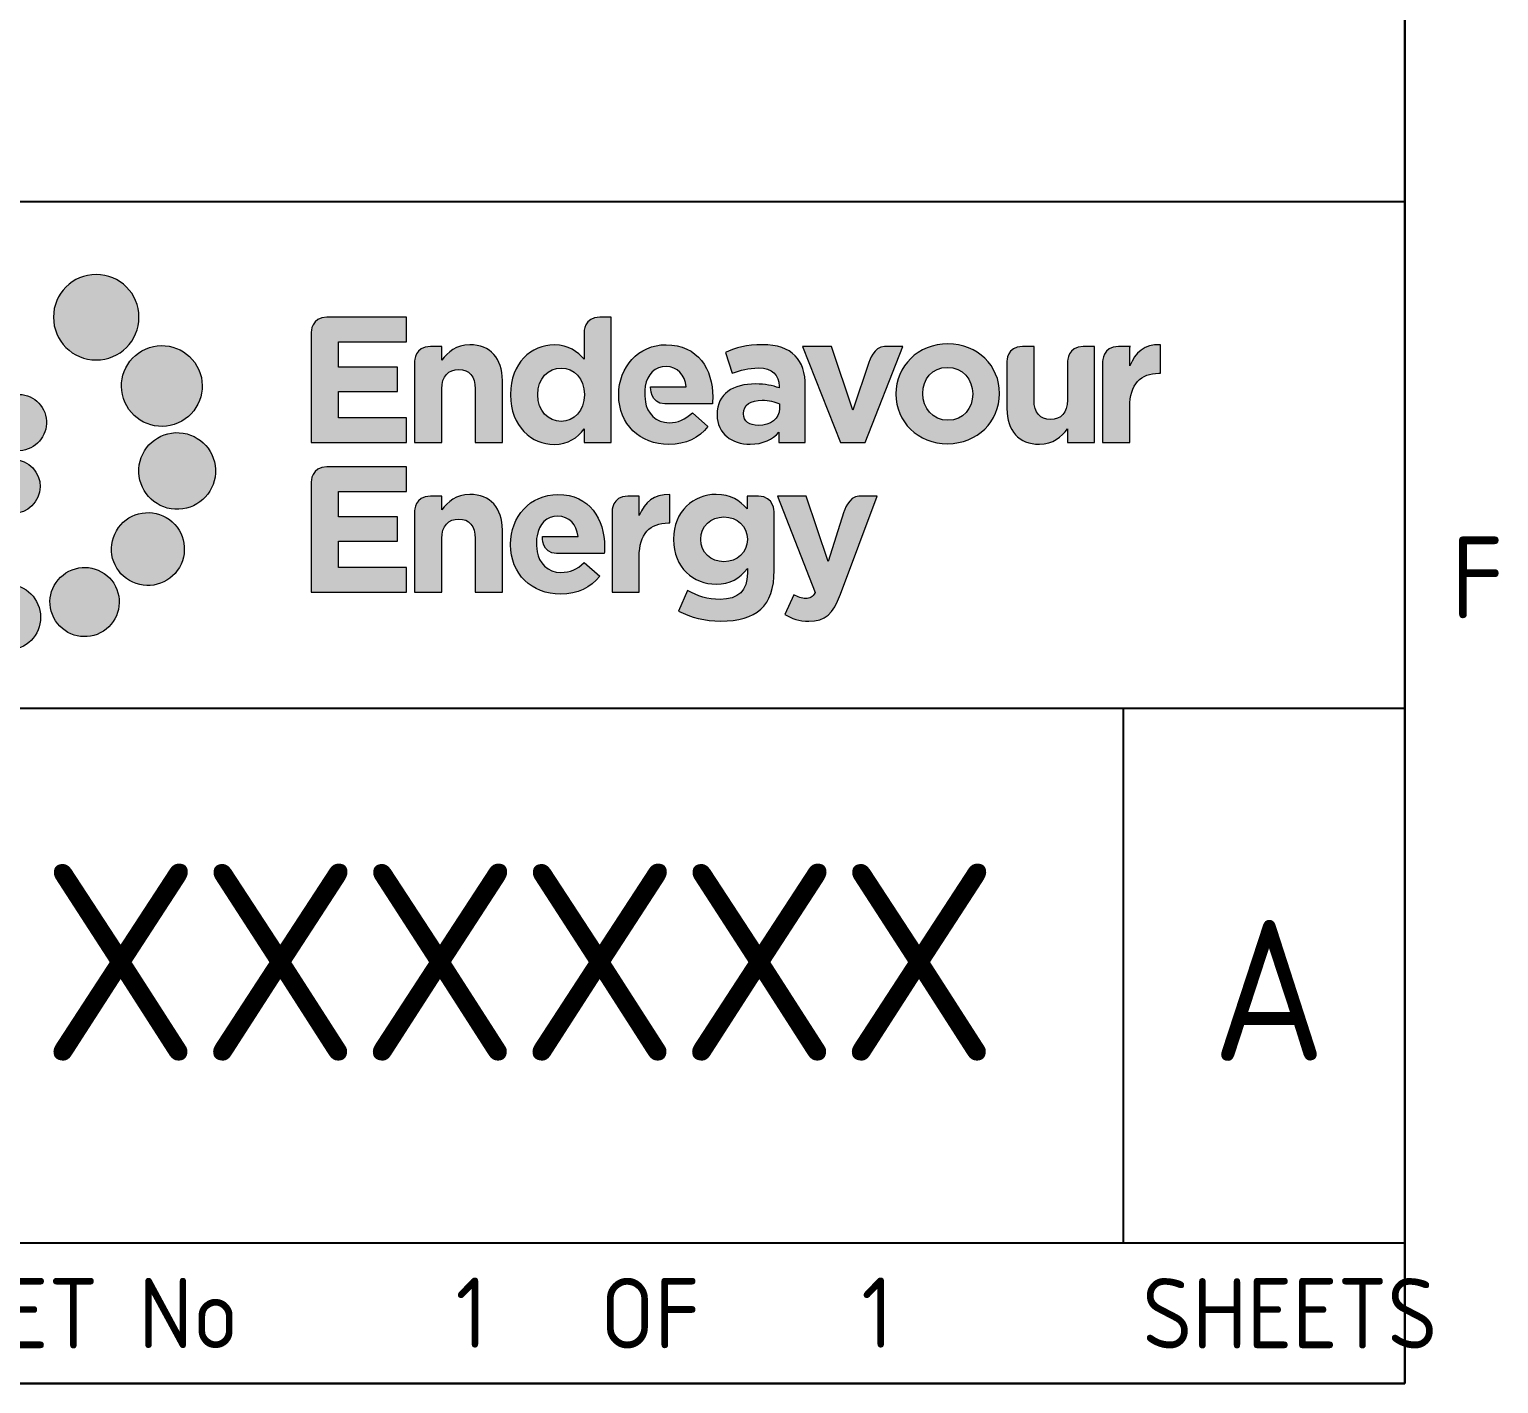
# Paper-space layout 'A4' of a CAD drawing. Header units: metres, sheet in millimetres. Extents: x 0 to 287, y 0 to 200.
# Drawn here: x 260.15 to 286.1, y 2.84 to 26.75 of the extents above; entities that cross this region are included whole.
import ezdxf
from ezdxf.enums import TextEntityAlignment as Align

# ---------------------------------------------------------------- set-up
doc = ezdxf.new("R2010")
doc.units = ezdxf.units.M
doc.layers.get('0').update_dxf_attribs({"color": 6})
doc.layers.add('Notes', color=7, linetype='Continuous')
doc.layers.add('SupportsUG_SP_EXT', color=7, linetype='Continuous')
doc.styles.add('iecISOCP', font='isocp.shx')
doc.styles.get("Standard").update_dxf_attribs({"font": 'arial.ttf'})

# ---------------------------------------------------------------- blocks, each defined once
blk = doc.blocks.new('EE_LOGO')
h = blk.add_hatch(color=7)
edge = h.paths.add_edge_path()
edge.add_spline(control_points=[(-9.932, 4.861), (-9.932, 4.027), (-10.608, 3.351), (-11.442, 3.351), (-12.276, 3.351), (-12.953, 4.027), (-12.953, 4.861), (-12.953, 5.695), (-12.276, 6.371), (-11.442, 6.371), (-10.608, 6.371), (-9.932, 5.695), (-9.932, 4.861)], knot_values=[0, 0, 0, 0, 1, 1, 1, 2, 2, 2, 3, 3, 3, 4, 4, 4, 4], degree=3, periodic=0)
h = blk.add_hatch(color=7)
edge = h.paths.add_edge_path()
edge.add_spline(control_points=[(-3.852, 0.44), (-3.852, 0.44), (-3.852, 4.253), (-3.852, 4.3), (-3.852, 4.346), (-3.85, 4.86), (-3.293, 4.86), (-2.736, 4.861), (-0.486, 4.86), (-0.486, 4.86), (-0.486, 4.86), (-0.486, 3.995), (-0.486, 3.995), (-0.486, 3.995), (-2.886, 3.995), (-2.886, 3.995), (-2.886, 3.995), (-2.886, 3.099), (-2.886, 3.099), (-2.886, 3.099), (-0.802, 3.099), (-0.802, 3.099), (-0.802, 3.099), (-0.802, 2.233), (-0.802, 2.233), (-0.802, 2.233), (-2.886, 2.233), (-2.886, 2.233), (-2.886, 2.233), (-2.886, 1.305), (-2.886, 1.305), (-2.886, 1.305), (-0.486, 1.305), (-0.486, 1.305), (-0.486, 1.305), (-0.486, 0.44), (-0.486, 0.44), (-0.486, 0.44), (-3.852, 0.44), (-3.852, 0.44)], knot_values=[0, 0, 0, 0, 1, 1, 1, 2, 2, 2, 3, 3, 3, 4, 4, 4, 5, 5, 5, 6, 6, 6, 7, 7, 7, 8, 8, 8, 9, 9, 9, 10, 10, 10, 11, 11, 11, 12, 12, 12, 13, 13, 13, 13], degree=3, periodic=0)
h = blk.add_hatch(color=7)
edge = h.paths.add_edge_path(flags=16)
edge.add_spline(control_points=[(5.8, 2.133), (5.8, 2.695), (5.427, 3.067), (4.979, 3.067), (4.531, 3.067), (4.151, 2.701), (4.151, 2.133), (4.151, 2.133), (4.151, 2.12), (4.151, 2.12), (4.151, 1.558), (4.531, 1.185), (4.979, 1.185), (5.427, 1.185), (5.8, 1.558), (5.8, 2.12), (5.8, 2.12), (5.8, 2.133), (5.8, 2.133)], knot_values=[0, 0, 0, 0, 1, 1, 1, 2, 2, 2, 3, 3, 3, 4, 4, 4, 5, 5, 5, 6, 6, 6, 6], degree=3, periodic=0)
edge = h.paths.add_edge_path()
edge.add_spline(control_points=[(5.787, 0.44), (5.787, 0.44), (5.787, 0.92), (5.787, 0.92), (5.554, 0.604), (5.231, 0.371), (4.733, 0.371), (3.943, 0.371), (3.192, 0.99), (3.192, 2.12), (3.192, 2.12), (3.192, 2.133), (3.192, 2.133), (3.192, 3.263), (3.931, 3.882), (4.733, 3.882), (5.244, 3.882), (5.56, 3.648), (5.787, 3.377), (5.787, 3.377), (5.787, 4.266), (5.787, 4.304), (5.787, 4.343), (5.789, 4.861), (6.343, 4.861), (6.731, 4.861), (6.747, 4.861), (6.747, 4.861), (6.747, 4.861), (6.747, 0.44), (6.747, 0.44), (6.747, 0.44), (5.787, 0.44), (5.787, 0.44)], knot_values=[0, 0, 0, 0, 1, 1, 1, 2, 2, 2, 3, 3, 3, 4, 4, 4, 5, 5, 5, 6, 6, 6, 7, 7, 7, 8, 8, 8, 9, 9, 9, 10, 10, 10, 11, 11, 11, 11], degree=3, periodic=0)
h = blk.add_hatch(color=7)
edge = h.paths.add_edge_path()
edge.add_spline(control_points=[(-8.551, 1.129), (-7.829, 1.446), (-7.501, 2.288), (-7.819, 3.008), (-8.136, 3.727), (-8.978, 4.056), (-9.698, 3.738), (-10.419, 3.421), (-10.746, 2.579), (-10.431, 1.859), (-10.113, 1.137), (-9.272, 0.81), (-8.551, 1.129)], knot_values=[0, 0, 0, 0, 1, 1, 1, 2, 2, 2, 3, 3, 3, 4, 4, 4, 4], degree=3, periodic=0)
h = blk.add_hatch(color=7)
edge = h.paths.add_edge_path()
edge.add_spline(control_points=[(1.944, 0.44), (1.944, 0.44), (1.944, 2.328), (1.944, 2.328), (1.944, 2.783), (1.729, 3.017), (1.363, 3.017), (0.996, 3.017), (0.763, 2.783), (0.763, 2.328), (0.763, 2.328), (0.763, 0.44), (0.763, 0.44), (0.763, 0.44), (-0.197, 0.44), (-0.197, 0.44), (-0.197, 0.44), (-0.195, 3.212), (-0.197, 3.27), (-0.198, 3.328), (-0.198, 3.825), (0.36, 3.825), (0.763, 3.825), (0.763, 3.825), (0.763, 3.825), (0.763, 3.825), (0.763, 3.345), (0.763, 3.345), (0.984, 3.629), (1.268, 3.888), (1.754, 3.888), (2.481, 3.888), (2.904, 3.408), (2.904, 2.632), (2.904, 2.632), (2.904, 0.44), (2.904, 0.44), (2.904, 0.44), (1.944, 0.44), (1.944, 0.44)], knot_values=[0, 0, 0, 0, 1, 1, 1, 2, 2, 2, 3, 3, 3, 4, 4, 4, 5, 5, 5, 6, 6, 6, 7, 7, 7, 8, 8, 8, 9, 9, 9, 10, 10, 10, 11, 11, 11, 12, 12, 12, 13, 13, 13, 13], degree=3, periodic=0)
h = blk.add_hatch(color=7)
edge = h.paths.add_edge_path()
edge.add_spline(control_points=[(8.687, 3.89), (7.702, 3.89), (7.014, 3.094), (7.014, 2.128), (7.014, 2.128), (7.014, 2.116), (7.014, 2.116), (7.014, 1.08), (7.765, 0.367), (8.782, 0.367), (9.394, 0.367), (9.849, 0.606), (10.164, 0.998), (10.164, 0.998), (9.615, 1.484), (9.615, 1.484), (9.35, 1.238), (9.116, 1.144), (8.794, 1.137), (8.33, 1.127), (8.001, 1.494), (7.955, 1.865), (7.915, 2.185), (7.929, 2.29), (7.951, 2.43), (8.017, 2.847), (8.289, 3.12), (8.687, 3.12), (9.091, 3.12), (9.344, 2.829), (9.401, 2.4), (9.401, 2.4), (8.14, 2.4), (8.14, 2.4), (8.14, 2.4), (8.117, 1.8), (8.643, 1.8), (9.169, 1.8), (10.323, 1.8), (10.323, 1.8), (10.329, 1.888), (10.335, 1.945), (10.335, 2.04), (10.335, 2.04), (10.335, 2.052), (10.335, 2.052), (10.335, 3.012), (9.817, 3.89), (8.687, 3.89)], knot_values=[0, 0, 0, 0, 1, 1, 1, 2, 2, 2, 3, 3, 3, 4, 4, 4, 5, 5, 5, 6, 6, 6, 7, 7, 7, 8, 8, 8, 9, 9, 9, 10, 10, 10, 11, 11, 11, 12, 12, 12, 13, 13, 13, 14, 14, 14, 15, 15, 15, 16, 16, 16, 16], degree=3, periodic=0)
h = blk.add_hatch(color=7)
edge = h.paths.add_edge_path(flags=16)
edge.add_spline(control_points=[(12.693, 1.804), (12.529, 1.88), (12.315, 1.93), (12.081, 1.93), (11.67, 1.93), (11.418, 1.766), (11.418, 1.463), (11.418, 1.463), (11.418, 1.45), (11.418, 1.45), (11.418, 1.191), (11.632, 1.04), (11.942, 1.04), (12.39, 1.04), (12.693, 1.286), (12.693, 1.633), (12.693, 1.633), (12.693, 1.804), (12.693, 1.804)], knot_values=[0, 0, 0, 0, 1, 1, 1, 2, 2, 2, 3, 3, 3, 4, 4, 4, 5, 5, 5, 6, 6, 6, 6], degree=3, periodic=0)
edge = h.paths.add_edge_path()
edge.add_spline(control_points=[(12.674, 0.44), (12.674, 0.44), (12.674, 0.806), (12.674, 0.806), (12.441, 0.547), (12.119, 0.377), (11.651, 0.377), (11.014, 0.377), (10.489, 0.743), (10.489, 1.412), (10.489, 1.412), (10.489, 1.425), (10.489, 1.425), (10.489, 2.164), (11.051, 2.505), (11.853, 2.505), (12.194, 2.505), (12.441, 2.448), (12.68, 2.366), (12.68, 2.366), (12.68, 2.423), (12.68, 2.423), (12.68, 2.82), (12.434, 3.069), (11.954, 3.069), (11.588, 3.069), (11.329, 2.999), (11.02, 2.886), (11.02, 2.886), (10.78, 3.618), (10.78, 3.618), (11.152, 3.782), (11.519, 3.89), (12.093, 3.89), (13.142, 3.89), (13.603, 3.347), (13.603, 2.431), (13.603, 2.431), (13.603, 0.44), (13.603, 0.44), (13.603, 0.44), (12.674, 0.44), (12.674, 0.44)], knot_values=[0, 0, 0, 0, 1, 1, 1, 2, 2, 2, 3, 3, 3, 4, 4, 4, 5, 5, 5, 6, 6, 6, 7, 7, 7, 8, 8, 8, 9, 9, 9, 10, 10, 10, 11, 11, 11, 12, 12, 12, 13, 13, 13, 14, 14, 14, 14], degree=3, periodic=0)
h = blk.add_hatch(color=7)
edge = h.paths.add_edge_path()
edge.add_spline(control_points=[(15.712, 0.441), (15.712, 0.441), (14.841, 0.441), (14.841, 0.441), (14.841, 0.441), (13.508, 3.828), (13.508, 3.828), (13.508, 3.828), (14.525, 3.828), (14.525, 3.828), (14.525, 3.828), (15.283, 1.584), (15.283, 1.584), (15.283, 1.584), (15.86, 3.296), (15.86, 3.296), (15.86, 3.296), (16.025, 3.828), (16.404, 3.828), (16.783, 3.828), (17.044, 3.828), (17.044, 3.828), (17.044, 3.828), (15.712, 0.441), (15.712, 0.441)], knot_values=[0, 0, 0, 0, 1, 1, 1, 2, 2, 2, 3, 3, 3, 4, 4, 4, 5, 5, 5, 6, 6, 6, 7, 7, 7, 8, 8, 8, 8], degree=3, periodic=0)
h = blk.add_hatch(color=7)
edge = h.paths.add_edge_path(flags=16)
edge.add_spline(control_points=[(19.518, 2.158), (19.518, 2.657), (19.157, 3.092), (18.627, 3.092), (18.078, 3.092), (17.749, 2.669), (17.749, 2.171), (17.749, 2.171), (17.749, 2.158), (17.749, 2.158), (17.749, 1.659), (18.109, 1.223), (18.64, 1.223), (19.189, 1.223), (19.518, 1.646), (19.518, 2.145), (19.518, 2.145), (19.518, 2.158), (19.518, 2.158)], knot_values=[0, 0, 0, 0, 1, 1, 1, 2, 2, 2, 3, 3, 3, 4, 4, 4, 5, 5, 5, 6, 6, 6, 6], degree=3, periodic=0)
edge = h.paths.add_edge_path()
edge.add_spline(control_points=[(18.627, 0.396), (17.579, 0.396), (16.802, 1.173), (16.802, 2.145), (16.802, 2.145), (16.802, 2.158), (16.802, 2.158), (16.802, 3.13), (17.585, 3.92), (18.64, 3.92), (19.688, 3.92), (20.465, 3.143), (20.465, 2.171), (20.465, 2.171), (20.465, 2.158), (20.465, 2.158), (20.465, 1.185), (19.682, 0.396), (18.627, 0.396)], knot_values=[0, 0, 0, 0, 1, 1, 1, 2, 2, 2, 3, 3, 3, 4, 4, 4, 5, 5, 5, 6, 6, 6, 6], degree=3, periodic=0)
h = blk.add_hatch(color=7)
edge = h.paths.add_edge_path()
edge.add_spline(control_points=[(22.864, 0.44), (22.864, 0.44), (22.864, 0.92), (22.864, 0.92), (22.643, 0.636), (22.359, 0.377), (21.872, 0.377), (21.146, 0.377), (20.723, 0.857), (20.723, 1.633), (20.723, 1.633), (20.723, 3.221), (20.723, 3.269), (20.723, 3.317), (20.719, 3.825), (21.276, 3.825), (21.683, 3.825), (21.683, 3.825), (21.683, 3.825), (21.683, 3.825), (21.683, 1.937), (21.683, 1.937), (21.683, 1.482), (21.898, 1.248), (22.264, 1.248), (22.63, 1.248), (22.864, 1.482), (22.864, 1.937), (22.864, 1.937), (22.864, 3.204), (22.864, 3.27), (22.864, 3.338), (22.87, 3.825), (23.421, 3.825), (23.824, 3.825), (23.824, 3.825), (23.824, 3.825), (23.824, 3.825), (23.824, 0.44), (23.824, 0.44), (23.824, 0.44), (22.864, 0.44), (22.864, 0.44)], knot_values=[0, 0, 0, 0, 1, 1, 1, 2, 2, 2, 3, 3, 3, 4, 4, 4, 5, 5, 5, 6, 6, 6, 7, 7, 7, 8, 8, 8, 9, 9, 9, 10, 10, 10, 11, 11, 11, 12, 12, 12, 13, 13, 13, 14, 14, 14, 14], degree=3, periodic=0)
h = blk.add_hatch(color=7)
edge = h.paths.add_edge_path()
edge.add_spline(control_points=[(26.094, 2.884), (25.456, 2.884), (25.065, 2.499), (25.065, 1.691), (25.065, 1.691), (25.065, 0.441), (25.065, 0.441), (25.065, 0.441), (24.105, 0.441), (24.105, 0.441), (24.105, 0.441), (24.105, 3.238), (24.105, 3.269), (24.105, 3.3), (24.103, 3.825), (24.662, 3.825), (25.221, 3.825), (25.065, 3.825), (25.065, 3.825), (25.065, 3.825), (25.065, 3.143), (25.065, 3.143), (25.261, 3.611), (25.576, 3.914), (26.144, 3.889), (26.144, 3.889), (26.144, 2.884), (26.144, 2.884), (26.144, 2.884), (26.094, 2.884), (26.094, 2.884)], knot_values=[0, 0, 0, 0, 1, 1, 1, 2, 2, 2, 3, 3, 3, 4, 4, 4, 5, 5, 5, 6, 6, 6, 7, 7, 7, 8, 8, 8, 9, 9, 9, 10, 10, 10, 10], degree=3, periodic=0)
h = blk.add_hatch(color=7)
edge = h.paths.add_edge_path()
edge.add_spline(control_points=[(-13.94, 0.18), (-13.409, 0.32), (-13.092, 0.865), (-13.232, 1.397), (-13.372, 1.93), (-13.919, 2.246), (-14.449, 2.106), (-14.977, 1.966), (-15.296, 1.421), (-15.158, 0.89), (-15.017, 0.358), (-14.472, 0.04), (-13.94, 0.18)], knot_values=[0, 0, 0, 0, 1, 1, 1, 2, 2, 2, 3, 3, 3, 4, 4, 4, 4], degree=3, periodic=0)
h = blk.add_hatch(color=7)
edge = h.paths.add_edge_path()
edge.add_spline(control_points=[(-8.66, -1.921), (-7.912, -1.963), (-7.274, -1.392), (-7.231, -0.645), (-7.186, 0.102), (-7.76, 0.74), (-8.507, 0.784), (-9.254, 0.827), (-9.893, 0.256), (-9.936, -0.492), (-9.977, -1.238), (-9.407, -1.878), (-8.66, -1.921)], knot_values=[0, 0, 0, 0, 1, 1, 1, 2, 2, 2, 3, 3, 3, 4, 4, 4, 4], degree=3, periodic=0)
h = blk.add_hatch(color=7)
edge = h.paths.add_edge_path()
edge.add_spline(control_points=[(-14.569, -2.041), (-14.056, -2.151), (-13.554, -1.827), (-13.444, -1.316), (-13.334, -0.807), (-13.658, -0.302), (-14.167, -0.191), (-14.678, -0.079), (-15.183, -0.404), (-15.292, -0.916), (-15.402, -1.425), (-15.078, -1.93), (-14.569, -2.041)], knot_values=[0, 0, 0, 0, 1, 1, 1, 2, 2, 2, 3, 3, 3, 4, 4, 4, 4], degree=3, periodic=0)
h = blk.add_hatch(color=7)
edge = h.paths.add_edge_path()
edge.add_spline(control_points=[(-3.852, -4.844), (-3.852, -4.844), (-3.852, -1.031), (-3.852, -0.984), (-3.852, -0.938), (-3.85, -0.425), (-3.293, -0.424), (-2.736, -0.424), (-0.486, -0.424), (-0.486, -0.424), (-0.486, -0.424), (-0.486, -1.289), (-0.486, -1.289), (-0.486, -1.289), (-2.886, -1.289), (-2.886, -1.289), (-2.886, -1.289), (-2.886, -2.186), (-2.886, -2.186), (-2.886, -2.186), (-0.802, -2.186), (-0.802, -2.186), (-0.802, -2.186), (-0.802, -3.051), (-0.802, -3.051), (-0.802, -3.051), (-2.886, -3.051), (-2.886, -3.051), (-2.886, -3.051), (-2.886, -3.98), (-2.886, -3.98), (-2.886, -3.98), (-0.486, -3.98), (-0.486, -3.98), (-0.486, -3.98), (-0.486, -4.844), (-0.486, -4.844), (-0.486, -4.844), (-3.852, -4.844), (-3.852, -4.844)], knot_values=[0, 0, 0, 0, 1, 1, 1, 2, 2, 2, 3, 3, 3, 4, 4, 4, 5, 5, 5, 6, 6, 6, 7, 7, 7, 8, 8, 8, 9, 9, 9, 10, 10, 10, 11, 11, 11, 12, 12, 12, 13, 13, 13, 13], degree=3, periodic=0)
h = blk.add_hatch(color=7)
edge = h.paths.add_edge_path()
edge.add_spline(control_points=[(1.944, -4.844), (1.944, -4.844), (1.944, -2.956), (1.944, -2.956), (1.944, -2.502), (1.729, -2.267), (1.363, -2.267), (0.996, -2.267), (0.763, -2.502), (0.763, -2.956), (0.763, -2.956), (0.763, -4.844), (0.763, -4.844), (0.763, -4.844), (-0.197, -4.844), (-0.197, -4.844), (-0.197, -4.844), (-0.195, -2.072), (-0.197, -2.014), (-0.198, -1.956), (-0.198, -1.459), (0.36, -1.459), (0.763, -1.459), (0.763, -1.459), (0.763, -1.459), (0.763, -1.459), (0.763, -1.939), (0.763, -1.939), (0.984, -1.655), (1.268, -1.396), (1.754, -1.396), (2.481, -1.396), (2.904, -1.876), (2.904, -2.653), (2.904, -2.653), (2.904, -4.844), (2.904, -4.844), (2.904, -4.844), (1.944, -4.844), (1.944, -4.844)], knot_values=[0, 0, 0, 0, 1, 1, 1, 2, 2, 2, 3, 3, 3, 4, 4, 4, 5, 5, 5, 6, 6, 6, 7, 7, 7, 8, 8, 8, 9, 9, 9, 10, 10, 10, 11, 11, 11, 12, 12, 12, 13, 13, 13, 13], degree=3, periodic=0)
h = blk.add_hatch(color=7)
edge = h.paths.add_edge_path()
edge.add_spline(control_points=[(4.865, -1.396), (3.88, -1.396), (3.192, -2.192), (3.192, -3.158), (3.192, -3.158), (3.192, -3.171), (3.192, -3.171), (3.192, -4.206), (3.943, -4.92), (4.96, -4.92), (5.572, -4.92), (6.027, -4.68), (6.343, -4.288), (6.343, -4.288), (5.794, -3.802), (5.794, -3.802), (5.528, -4.048), (5.295, -4.143), (4.973, -4.149), (4.508, -4.159), (4.18, -3.793), (4.133, -3.421), (4.093, -3.101), (4.107, -2.996), (4.129, -2.856), (4.195, -2.439), (4.467, -2.167), (4.865, -2.167), (5.269, -2.167), (5.522, -2.457), (5.579, -2.886), (5.579, -2.886), (4.318, -2.886), (4.318, -2.886), (4.318, -2.886), (4.295, -3.486), (4.821, -3.486), (5.347, -3.486), (6.501, -3.486), (6.501, -3.486), (6.507, -3.398), (6.513, -3.341), (6.513, -3.246), (6.513, -3.246), (6.513, -3.234), (6.513, -3.234), (6.513, -2.274), (5.995, -1.396), (4.865, -1.396)], knot_values=[0, 0, 0, 0, 1, 1, 1, 2, 2, 2, 3, 3, 3, 4, 4, 4, 5, 5, 5, 6, 6, 6, 7, 7, 7, 8, 8, 8, 9, 9, 9, 10, 10, 10, 11, 11, 11, 12, 12, 12, 13, 13, 13, 14, 14, 14, 15, 15, 15, 16, 16, 16, 16], degree=3, periodic=0)
h = blk.add_hatch(color=7)
edge = h.paths.add_edge_path()
edge.add_spline(control_points=[(8.766, -2.404), (8.128, -2.404), (7.736, -2.789), (7.736, -3.598), (7.736, -3.598), (7.736, -4.848), (7.736, -4.848), (7.736, -4.848), (6.776, -4.848), (6.776, -4.848), (6.776, -4.848), (6.776, -2.05), (6.776, -2.019), (6.776, -1.989), (6.774, -1.463), (7.333, -1.463), (7.736, -1.463), (7.736, -1.463), (7.736, -1.463), (7.736, -1.463), (7.736, -2.145), (7.736, -2.145), (7.932, -1.678), (8.247, -1.375), (8.816, -1.4), (8.816, -1.4), (8.816, -2.404), (8.816, -2.404), (8.816, -2.404), (8.766, -2.404), (8.766, -2.404)], knot_values=[0, 0, 0, 0, 1, 1, 1, 2, 2, 2, 3, 3, 3, 4, 4, 4, 5, 5, 5, 6, 6, 6, 7, 7, 7, 8, 8, 8, 9, 9, 9, 10, 10, 10, 10], degree=3, periodic=0)
h = blk.add_hatch(color=7)
edge = h.paths.add_edge_path(flags=16)
edge.add_spline(control_points=[(11.557, -2.975), (11.557, -2.514), (11.198, -2.192), (10.73, -2.192), (10.263, -2.192), (9.909, -2.514), (9.909, -2.975), (9.909, -2.975), (9.909, -2.988), (9.909, -2.988), (9.909, -3.455), (10.263, -3.771), (10.73, -3.771), (11.198, -3.771), (11.557, -3.448), (11.557, -2.988), (11.557, -2.988), (11.557, -2.975), (11.557, -2.975)], knot_values=[0, 0, 0, 0, 1, 1, 1, 2, 2, 2, 3, 3, 3, 4, 4, 4, 5, 5, 5, 6, 6, 6, 6], degree=3, periodic=0)
edge = h.paths.add_edge_path()
edge.add_spline(control_points=[(10.617, -5.867), (10.067, -5.867), (9.549, -5.741), (9.12, -5.513), (9.12, -5.513), (9.448, -4.793), (9.448, -4.793), (9.796, -4.989), (10.143, -5.103), (10.592, -5.103), (11.248, -5.103), (11.557, -4.787), (11.557, -4.181), (11.557, -4.181), (11.557, -4.017), (11.557, -4.017), (11.273, -4.358), (10.964, -4.566), (10.452, -4.566), (9.663, -4.566), (8.949, -3.991), (8.949, -2.988), (8.949, -2.988), (8.949, -2.975), (8.949, -2.975), (8.949, -1.965), (9.676, -1.396), (10.452, -1.396), (10.976, -1.396), (11.286, -1.617), (11.545, -1.901), (11.545, -1.901), (11.545, -1.459), (11.545, -1.459), (11.545, -1.459), (11.545, -1.459), (11.952, -1.459), (12.509, -1.459), (12.505, -2.018), (12.505, -2.018), (12.505, -2.018), (12.505, -4.08), (12.505, -4.08), (12.505, -5.355), (11.873, -5.867), (10.617, -5.867)], knot_values=[0, 0, 0, 0, 1, 1, 1, 2, 2, 2, 3, 3, 3, 4, 4, 4, 5, 5, 5, 6, 6, 6, 7, 7, 7, 8, 8, 8, 9, 9, 9, 10, 10, 10, 11, 11, 11, 12, 12, 12, 13, 13, 13, 14, 14, 14, 15, 15, 15, 15], degree=3, periodic=0)
h = blk.add_hatch(color=7)
edge = h.paths.add_edge_path()
edge.add_spline(control_points=[(14.843, -4.923), (14.584, -5.612), (14.306, -5.871), (13.732, -5.871), (13.384, -5.871), (13.125, -5.782), (12.879, -5.637), (12.879, -5.637), (13.201, -4.942), (13.201, -4.942), (13.328, -5.018), (13.486, -5.075), (13.612, -5.075), (13.776, -5.075), (13.864, -5.025), (13.947, -4.854), (13.947, -4.854), (12.62, -1.457), (12.62, -1.457), (12.62, -1.457), (13.637, -1.457), (13.637, -1.457), (13.637, -1.457), (14.407, -3.762), (14.407, -3.762), (14.407, -3.762), (14.967, -2.015), (14.967, -2.015), (14.967, -2.015), (15.138, -1.457), (15.498, -1.457), (15.858, -1.457), (16.144, -1.457), (16.144, -1.457), (16.144, -1.457), (14.843, -4.923), (14.843, -4.923)], knot_values=[0, 0, 0, 0, 1, 1, 1, 2, 2, 2, 3, 3, 3, 4, 4, 4, 5, 5, 5, 6, 6, 6, 7, 7, 7, 8, 8, 8, 9, 9, 9, 10, 10, 10, 11, 11, 11, 12, 12, 12, 12], degree=3, periodic=0)
h = blk.add_hatch(color=7)
edge = h.paths.add_edge_path()
edge.add_spline(control_points=[(-10.266, -4.439), (-9.654, -4.794), (-8.863, -4.589), (-8.506, -3.974), (-8.149, -3.359), (-8.356, -2.573), (-8.968, -2.215), (-9.583, -1.856), (-10.371, -2.064), (-10.729, -2.678), (-11.089, -3.292), (-10.881, -4.08), (-10.266, -4.439)], knot_values=[0, 0, 0, 0, 1, 1, 1, 2, 2, 2, 3, 3, 3, 4, 4, 4, 4], degree=3, periodic=0)
h = blk.add_hatch(color=7)
edge = h.paths.add_edge_path()
edge.add_spline(control_points=[(-12.879, -5.857), (-12.516, -6.425), (-11.757, -6.59), (-11.19, -6.225), (-10.623, -5.859), (-10.461, -5.104), (-10.823, -4.534), (-11.191, -3.967), (-11.947, -3.803), (-12.514, -4.169), (-13.081, -4.533), (-13.248, -5.291), (-12.879, -5.857)], knot_values=[0, 0, 0, 0, 1, 1, 1, 2, 2, 2, 3, 3, 3, 4, 4, 4, 4], degree=3, periodic=0)
h = blk.add_hatch(color=7)
edge = h.paths.add_edge_path()
edge.add_spline(control_points=[(-15.724, -5.849), (-15.658, -6.488), (-15.089, -6.953), (-14.452, -6.888), (-13.812, -6.823), (-13.347, -6.254), (-13.413, -5.617), (-13.476, -4.978), (-14.045, -4.512), (-14.684, -4.576), (-15.326, -4.641), (-15.79, -5.21), (-15.724, -5.849)], knot_values=[0, 0, 0, 0, 1, 1, 1, 2, 2, 2, 3, 3, 3, 4, 4, 4, 4], degree=3, periodic=0)
at = {"color": 7, "lineweight": 0}
for points, knots in [([(-9.932, 4.861), (-9.932, 4.027), (-10.608, 3.351), (-11.442, 3.351), (-12.276, 3.351), (-12.953, 4.027), (-12.953, 4.861), (-12.953, 5.695), (-12.276, 6.371), (-11.442, 6.371), (-10.608, 6.371), (-9.932, 5.695), (-9.932, 4.861)], [0, 0, 0, 0, 1, 1, 1, 2, 2, 2, 3, 3, 3, 4, 4, 4, 4]), ([(-3.852, 0.44), (-3.852, 0.44), (-3.852, 4.253), (-3.852, 4.3), (-3.852, 4.346), (-3.85, 4.86), (-3.293, 4.86), (-2.736, 4.861), (-0.486, 4.86), (-0.486, 4.86), (-0.486, 4.86), (-0.486, 3.995), (-0.486, 3.995), (-0.486, 3.995), (-2.886, 3.995), (-2.886, 3.995), (-2.886, 3.995), (-2.886, 3.099), (-2.886, 3.099), (-2.886, 3.099), (-0.802, 3.099), (-0.802, 3.099), (-0.802, 3.099), (-0.802, 2.233), (-0.802, 2.233), (-0.802, 2.233), (-2.886, 2.233), (-2.886, 2.233), (-2.886, 2.233), (-2.886, 1.305), (-2.886, 1.305), (-2.886, 1.305), (-0.486, 1.305), (-0.486, 1.305), (-0.486, 1.305), (-0.486, 0.44), (-0.486, 0.44), (-0.486, 0.44), (-3.852, 0.44), (-3.852, 0.44)], [0, 0, 0, 0, 1, 1, 1, 2, 2, 2, 3, 3, 3, 4, 4, 4, 5, 5, 5, 6, 6, 6, 7, 7, 7, 8, 8, 8, 9, 9, 9, 10, 10, 10, 11, 11, 11, 12, 12, 12, 13, 13, 13, 13]), ([(5.787, 0.44), (5.787, 0.44), (5.787, 0.92), (5.787, 0.92), (5.554, 0.604), (5.231, 0.371), (4.733, 0.371), (3.943, 0.371), (3.192, 0.99), (3.192, 2.12), (3.192, 2.12), (3.192, 2.133), (3.192, 2.133), (3.192, 3.263), (3.931, 3.882), (4.733, 3.882), (5.244, 3.882), (5.56, 3.648), (5.787, 3.377), (5.787, 3.377), (5.787, 4.266), (5.787, 4.304), (5.787, 4.343), (5.789, 4.861), (6.343, 4.861), (6.731, 4.861), (6.747, 4.861), (6.747, 4.861), (6.747, 4.861), (6.747, 0.44), (6.747, 0.44), (6.747, 0.44), (5.787, 0.44), (5.787, 0.44)], [0, 0, 0, 0, 1, 1, 1, 2, 2, 2, 3, 3, 3, 4, 4, 4, 5, 5, 5, 6, 6, 6, 7, 7, 7, 8, 8, 8, 9, 9, 9, 10, 10, 10, 11, 11, 11, 11]), ([(-8.551, 1.129), (-7.829, 1.446), (-7.501, 2.288), (-7.819, 3.008), (-8.136, 3.727), (-8.978, 4.056), (-9.698, 3.738), (-10.419, 3.421), (-10.746, 2.579), (-10.431, 1.859), (-10.113, 1.137), (-9.272, 0.81), (-8.551, 1.129)], [0, 0, 0, 0, 1, 1, 1, 2, 2, 2, 3, 3, 3, 4, 4, 4, 4]), ([(1.944, 0.44), (1.944, 0.44), (1.944, 2.328), (1.944, 2.328), (1.944, 2.783), (1.729, 3.017), (1.363, 3.017), (0.996, 3.017), (0.763, 2.783), (0.763, 2.328), (0.763, 2.328), (0.763, 0.44), (0.763, 0.44), (0.763, 0.44), (-0.197, 0.44), (-0.197, 0.44), (-0.197, 0.44), (-0.195, 3.212), (-0.197, 3.27), (-0.198, 3.328), (-0.198, 3.825), (0.36, 3.825), (0.763, 3.825), (0.763, 3.825), (0.763, 3.825), (0.763, 3.825), (0.763, 3.345), (0.763, 3.345), (0.984, 3.629), (1.268, 3.888), (1.754, 3.888), (2.481, 3.888), (2.904, 3.408), (2.904, 2.632), (2.904, 2.632), (2.904, 0.44), (2.904, 0.44), (2.904, 0.44), (1.944, 0.44), (1.944, 0.44)], [0, 0, 0, 0, 1, 1, 1, 2, 2, 2, 3, 3, 3, 4, 4, 4, 5, 5, 5, 6, 6, 6, 7, 7, 7, 8, 8, 8, 9, 9, 9, 10, 10, 10, 11, 11, 11, 12, 12, 12, 13, 13, 13, 13]), ([(8.687, 3.89), (7.702, 3.89), (7.014, 3.094), (7.014, 2.128), (7.014, 2.128), (7.014, 2.116), (7.014, 2.116), (7.014, 1.08), (7.765, 0.367), (8.782, 0.367), (9.394, 0.367), (9.849, 0.606), (10.164, 0.998), (10.164, 0.998), (9.615, 1.484), (9.615, 1.484), (9.35, 1.238), (9.116, 1.144), (8.794, 1.137), (8.33, 1.127), (8.001, 1.494), (7.955, 1.865), (7.915, 2.185), (7.929, 2.29), (7.951, 2.43), (8.017, 2.847), (8.289, 3.12), (8.687, 3.12), (9.091, 3.12), (9.344, 2.829), (9.401, 2.4), (9.401, 2.4), (8.14, 2.4), (8.14, 2.4), (8.14, 2.4), (8.117, 1.8), (8.643, 1.8), (9.169, 1.8), (10.323, 1.8), (10.323, 1.8), (10.329, 1.888), (10.335, 1.945), (10.335, 2.04), (10.335, 2.04), (10.335, 2.052), (10.335, 2.052), (10.335, 3.012), (9.817, 3.89), (8.687, 3.89)], [0, 0, 0, 0, 1, 1, 1, 2, 2, 2, 3, 3, 3, 4, 4, 4, 5, 5, 5, 6, 6, 6, 7, 7, 7, 8, 8, 8, 9, 9, 9, 10, 10, 10, 11, 11, 11, 12, 12, 12, 13, 13, 13, 14, 14, 14, 15, 15, 15, 16, 16, 16, 16]), ([(12.674, 0.44), (12.674, 0.44), (12.674, 0.806), (12.674, 0.806), (12.441, 0.547), (12.119, 0.377), (11.651, 0.377), (11.014, 0.377), (10.489, 0.743), (10.489, 1.412), (10.489, 1.412), (10.489, 1.425), (10.489, 1.425), (10.489, 2.164), (11.051, 2.505), (11.853, 2.505), (12.194, 2.505), (12.441, 2.448), (12.68, 2.366), (12.68, 2.366), (12.68, 2.423), (12.68, 2.423), (12.68, 2.82), (12.434, 3.069), (11.954, 3.069), (11.588, 3.069), (11.329, 2.999), (11.02, 2.886), (11.02, 2.886), (10.78, 3.618), (10.78, 3.618), (11.152, 3.782), (11.519, 3.89), (12.093, 3.89), (13.142, 3.89), (13.603, 3.347), (13.603, 2.431), (13.603, 2.431), (13.603, 0.44), (13.603, 0.44), (13.603, 0.44), (12.674, 0.44), (12.674, 0.44)], [0, 0, 0, 0, 1, 1, 1, 2, 2, 2, 3, 3, 3, 4, 4, 4, 5, 5, 5, 6, 6, 6, 7, 7, 7, 8, 8, 8, 9, 9, 9, 10, 10, 10, 11, 11, 11, 12, 12, 12, 13, 13, 13, 14, 14, 14, 14]), ([(15.712, 0.441), (15.712, 0.441), (14.841, 0.441), (14.841, 0.441), (14.841, 0.441), (13.508, 3.828), (13.508, 3.828), (13.508, 3.828), (14.525, 3.828), (14.525, 3.828), (14.525, 3.828), (15.283, 1.584), (15.283, 1.584), (15.283, 1.584), (15.86, 3.296), (15.86, 3.296), (15.86, 3.296), (16.025, 3.828), (16.404, 3.828), (16.783, 3.828), (17.044, 3.828), (17.044, 3.828), (17.044, 3.828), (15.712, 0.441), (15.712, 0.441)], [0, 0, 0, 0, 1, 1, 1, 2, 2, 2, 3, 3, 3, 4, 4, 4, 5, 5, 5, 6, 6, 6, 7, 7, 7, 8, 8, 8, 8]), ([(18.627, 0.396), (17.579, 0.396), (16.802, 1.173), (16.802, 2.145), (16.802, 2.145), (16.802, 2.158), (16.802, 2.158), (16.802, 3.13), (17.585, 3.92), (18.64, 3.92), (19.688, 3.92), (20.465, 3.143), (20.465, 2.171), (20.465, 2.171), (20.465, 2.158), (20.465, 2.158), (20.465, 1.185), (19.682, 0.396), (18.627, 0.396)], [0, 0, 0, 0, 1, 1, 1, 2, 2, 2, 3, 3, 3, 4, 4, 4, 5, 5, 5, 6, 6, 6, 6]), ([(22.864, 0.44), (22.864, 0.44), (22.864, 0.92), (22.864, 0.92), (22.643, 0.636), (22.359, 0.377), (21.872, 0.377), (21.146, 0.377), (20.723, 0.857), (20.723, 1.633), (20.723, 1.633), (20.723, 3.221), (20.723, 3.269), (20.723, 3.317), (20.719, 3.825), (21.276, 3.825), (21.683, 3.825), (21.683, 3.825), (21.683, 3.825), (21.683, 3.825), (21.683, 1.937), (21.683, 1.937), (21.683, 1.482), (21.898, 1.248), (22.264, 1.248), (22.63, 1.248), (22.864, 1.482), (22.864, 1.937), (22.864, 1.937), (22.864, 3.204), (22.864, 3.27), (22.864, 3.338), (22.87, 3.825), (23.421, 3.825), (23.824, 3.825), (23.824, 3.825), (23.824, 3.825), (23.824, 3.825), (23.824, 0.44), (23.824, 0.44), (23.824, 0.44), (22.864, 0.44), (22.864, 0.44)], [0, 0, 0, 0, 1, 1, 1, 2, 2, 2, 3, 3, 3, 4, 4, 4, 5, 5, 5, 6, 6, 6, 7, 7, 7, 8, 8, 8, 9, 9, 9, 10, 10, 10, 11, 11, 11, 12, 12, 12, 13, 13, 13, 14, 14, 14, 14]), ([(26.094, 2.884), (25.456, 2.884), (25.065, 2.499), (25.065, 1.691), (25.065, 1.691), (25.065, 0.441), (25.065, 0.441), (25.065, 0.441), (24.105, 0.441), (24.105, 0.441), (24.105, 0.441), (24.105, 3.238), (24.105, 3.269), (24.105, 3.3), (24.103, 3.825), (24.662, 3.825), (25.221, 3.825), (25.065, 3.825), (25.065, 3.825), (25.065, 3.825), (25.065, 3.143), (25.065, 3.143), (25.261, 3.611), (25.576, 3.914), (26.144, 3.889), (26.144, 3.889), (26.144, 2.884), (26.144, 2.884), (26.144, 2.884), (26.094, 2.884), (26.094, 2.884)], [0, 0, 0, 0, 1, 1, 1, 2, 2, 2, 3, 3, 3, 4, 4, 4, 5, 5, 5, 6, 6, 6, 7, 7, 7, 8, 8, 8, 9, 9, 9, 10, 10, 10, 10]), ([(5.8, 2.133), (5.8, 2.695), (5.427, 3.067), (4.979, 3.067), (4.531, 3.067), (4.151, 2.701), (4.151, 2.133), (4.151, 2.133), (4.151, 2.12), (4.151, 2.12), (4.151, 1.558), (4.531, 1.185), (4.979, 1.185), (5.427, 1.185), (5.8, 1.558), (5.8, 2.12), (5.8, 2.12), (5.8, 2.133), (5.8, 2.133)], [0, 0, 0, 0, 1, 1, 1, 2, 2, 2, 3, 3, 3, 4, 4, 4, 5, 5, 5, 6, 6, 6, 6]), ([(19.518, 2.158), (19.518, 2.657), (19.157, 3.092), (18.627, 3.092), (18.078, 3.092), (17.749, 2.669), (17.749, 2.171), (17.749, 2.171), (17.749, 2.158), (17.749, 2.158), (17.749, 1.659), (18.109, 1.223), (18.64, 1.223), (19.189, 1.223), (19.518, 1.646), (19.518, 2.145), (19.518, 2.145), (19.518, 2.158), (19.518, 2.158)], [0, 0, 0, 0, 1, 1, 1, 2, 2, 2, 3, 3, 3, 4, 4, 4, 5, 5, 5, 6, 6, 6, 6]), ([(-13.94, 0.18), (-13.409, 0.32), (-13.092, 0.865), (-13.232, 1.397), (-13.372, 1.93), (-13.919, 2.246), (-14.449, 2.106), (-14.977, 1.966), (-15.296, 1.421), (-15.158, 0.89), (-15.017, 0.358), (-14.472, 0.04), (-13.94, 0.18)], [0, 0, 0, 0, 1, 1, 1, 2, 2, 2, 3, 3, 3, 4, 4, 4, 4]), ([(12.693, 1.804), (12.529, 1.88), (12.315, 1.93), (12.081, 1.93), (11.67, 1.93), (11.418, 1.766), (11.418, 1.463), (11.418, 1.463), (11.418, 1.45), (11.418, 1.45), (11.418, 1.191), (11.632, 1.04), (11.942, 1.04), (12.39, 1.04), (12.693, 1.286), (12.693, 1.633), (12.693, 1.633), (12.693, 1.804), (12.693, 1.804)], [0, 0, 0, 0, 1, 1, 1, 2, 2, 2, 3, 3, 3, 4, 4, 4, 5, 5, 5, 6, 6, 6, 6]), ([(-8.66, -1.921), (-7.912, -1.963), (-7.274, -1.392), (-7.231, -0.645), (-7.186, 0.102), (-7.76, 0.74), (-8.507, 0.784), (-9.254, 0.827), (-9.893, 0.256), (-9.936, -0.492), (-9.977, -1.238), (-9.407, -1.878), (-8.66, -1.921)], [0, 0, 0, 0, 1, 1, 1, 2, 2, 2, 3, 3, 3, 4, 4, 4, 4]), ([(-14.569, -2.041), (-14.056, -2.151), (-13.554, -1.827), (-13.444, -1.316), (-13.334, -0.807), (-13.658, -0.302), (-14.167, -0.191), (-14.678, -0.079), (-15.183, -0.404), (-15.292, -0.916), (-15.402, -1.425), (-15.078, -1.93), (-14.569, -2.041)], [0, 0, 0, 0, 1, 1, 1, 2, 2, 2, 3, 3, 3, 4, 4, 4, 4]), ([(-3.852, -4.844), (-3.852, -4.844), (-3.852, -1.031), (-3.852, -0.984), (-3.852, -0.938), (-3.85, -0.425), (-3.293, -0.424), (-2.736, -0.424), (-0.486, -0.424), (-0.486, -0.424), (-0.486, -0.424), (-0.486, -1.289), (-0.486, -1.289), (-0.486, -1.289), (-2.886, -1.289), (-2.886, -1.289), (-2.886, -1.289), (-2.886, -2.186), (-2.886, -2.186), (-2.886, -2.186), (-0.802, -2.186), (-0.802, -2.186), (-0.802, -2.186), (-0.802, -3.051), (-0.802, -3.051), (-0.802, -3.051), (-2.886, -3.051), (-2.886, -3.051), (-2.886, -3.051), (-2.886, -3.98), (-2.886, -3.98), (-2.886, -3.98), (-0.486, -3.98), (-0.486, -3.98), (-0.486, -3.98), (-0.486, -4.844), (-0.486, -4.844), (-0.486, -4.844), (-3.852, -4.844), (-3.852, -4.844)], [0, 0, 0, 0, 1, 1, 1, 2, 2, 2, 3, 3, 3, 4, 4, 4, 5, 5, 5, 6, 6, 6, 7, 7, 7, 8, 8, 8, 9, 9, 9, 10, 10, 10, 11, 11, 11, 12, 12, 12, 13, 13, 13, 13]), ([(1.944, -4.844), (1.944, -4.844), (1.944, -2.956), (1.944, -2.956), (1.944, -2.502), (1.729, -2.267), (1.363, -2.267), (0.996, -2.267), (0.763, -2.502), (0.763, -2.956), (0.763, -2.956), (0.763, -4.844), (0.763, -4.844), (0.763, -4.844), (-0.197, -4.844), (-0.197, -4.844), (-0.197, -4.844), (-0.195, -2.072), (-0.197, -2.014), (-0.198, -1.956), (-0.198, -1.459), (0.36, -1.459), (0.763, -1.459), (0.763, -1.459), (0.763, -1.459), (0.763, -1.459), (0.763, -1.939), (0.763, -1.939), (0.984, -1.655), (1.268, -1.396), (1.754, -1.396), (2.481, -1.396), (2.904, -1.876), (2.904, -2.653), (2.904, -2.653), (2.904, -4.844), (2.904, -4.844), (2.904, -4.844), (1.944, -4.844), (1.944, -4.844)], [0, 0, 0, 0, 1, 1, 1, 2, 2, 2, 3, 3, 3, 4, 4, 4, 5, 5, 5, 6, 6, 6, 7, 7, 7, 8, 8, 8, 9, 9, 9, 10, 10, 10, 11, 11, 11, 12, 12, 12, 13, 13, 13, 13]), ([(4.865, -1.396), (3.88, -1.396), (3.192, -2.192), (3.192, -3.158), (3.192, -3.158), (3.192, -3.171), (3.192, -3.171), (3.192, -4.206), (3.943, -4.92), (4.96, -4.92), (5.572, -4.92), (6.027, -4.68), (6.343, -4.288), (6.343, -4.288), (5.794, -3.802), (5.794, -3.802), (5.528, -4.048), (5.295, -4.143), (4.973, -4.149), (4.508, -4.159), (4.18, -3.793), (4.133, -3.421), (4.093, -3.101), (4.107, -2.996), (4.129, -2.856), (4.195, -2.439), (4.467, -2.167), (4.865, -2.167), (5.269, -2.167), (5.522, -2.457), (5.579, -2.886), (5.579, -2.886), (4.318, -2.886), (4.318, -2.886), (4.318, -2.886), (4.295, -3.486), (4.821, -3.486), (5.347, -3.486), (6.501, -3.486), (6.501, -3.486), (6.507, -3.398), (6.513, -3.341), (6.513, -3.246), (6.513, -3.246), (6.513, -3.234), (6.513, -3.234), (6.513, -2.274), (5.995, -1.396), (4.865, -1.396)], [0, 0, 0, 0, 1, 1, 1, 2, 2, 2, 3, 3, 3, 4, 4, 4, 5, 5, 5, 6, 6, 6, 7, 7, 7, 8, 8, 8, 9, 9, 9, 10, 10, 10, 11, 11, 11, 12, 12, 12, 13, 13, 13, 14, 14, 14, 15, 15, 15, 16, 16, 16, 16]), ([(8.766, -2.404), (8.128, -2.404), (7.736, -2.789), (7.736, -3.598), (7.736, -3.598), (7.736, -4.848), (7.736, -4.848), (7.736, -4.848), (6.776, -4.848), (6.776, -4.848), (6.776, -4.848), (6.776, -2.05), (6.776, -2.019), (6.776, -1.989), (6.774, -1.463), (7.333, -1.463), (7.736, -1.463), (7.736, -1.463), (7.736, -1.463), (7.736, -1.463), (7.736, -2.145), (7.736, -2.145), (7.932, -1.678), (8.247, -1.375), (8.816, -1.4), (8.816, -1.4), (8.816, -2.404), (8.816, -2.404), (8.816, -2.404), (8.766, -2.404), (8.766, -2.404)], [0, 0, 0, 0, 1, 1, 1, 2, 2, 2, 3, 3, 3, 4, 4, 4, 5, 5, 5, 6, 6, 6, 7, 7, 7, 8, 8, 8, 9, 9, 9, 10, 10, 10, 10]), ([(10.617, -5.867), (10.067, -5.867), (9.549, -5.741), (9.12, -5.513), (9.12, -5.513), (9.448, -4.793), (9.448, -4.793), (9.796, -4.989), (10.143, -5.103), (10.592, -5.103), (11.248, -5.103), (11.557, -4.787), (11.557, -4.181), (11.557, -4.181), (11.557, -4.017), (11.557, -4.017), (11.273, -4.358), (10.964, -4.566), (10.452, -4.566), (9.663, -4.566), (8.949, -3.991), (8.949, -2.988), (8.949, -2.988), (8.949, -2.975), (8.949, -2.975), (8.949, -1.965), (9.676, -1.396), (10.452, -1.396), (10.976, -1.396), (11.286, -1.617), (11.545, -1.901), (11.545, -1.901), (11.545, -1.459), (11.545, -1.459), (11.545, -1.459), (11.545, -1.459), (11.952, -1.459), (12.509, -1.459), (12.505, -2.018), (12.505, -2.018), (12.505, -2.018), (12.505, -4.08), (12.505, -4.08), (12.505, -5.355), (11.873, -5.867), (10.617, -5.867)], [0, 0, 0, 0, 1, 1, 1, 2, 2, 2, 3, 3, 3, 4, 4, 4, 5, 5, 5, 6, 6, 6, 7, 7, 7, 8, 8, 8, 9, 9, 9, 10, 10, 10, 11, 11, 11, 12, 12, 12, 13, 13, 13, 14, 14, 14, 15, 15, 15, 15]), ([(14.843, -4.923), (14.584, -5.612), (14.306, -5.871), (13.732, -5.871), (13.384, -5.871), (13.125, -5.782), (12.879, -5.637), (12.879, -5.637), (13.201, -4.942), (13.201, -4.942), (13.328, -5.018), (13.486, -5.075), (13.612, -5.075), (13.776, -5.075), (13.864, -5.025), (13.947, -4.854), (13.947, -4.854), (12.62, -1.457), (12.62, -1.457), (12.62, -1.457), (13.637, -1.457), (13.637, -1.457), (13.637, -1.457), (14.407, -3.762), (14.407, -3.762), (14.407, -3.762), (14.967, -2.015), (14.967, -2.015), (14.967, -2.015), (15.138, -1.457), (15.498, -1.457), (15.858, -1.457), (16.144, -1.457), (16.144, -1.457), (16.144, -1.457), (14.843, -4.923), (14.843, -4.923)], [0, 0, 0, 0, 1, 1, 1, 2, 2, 2, 3, 3, 3, 4, 4, 4, 5, 5, 5, 6, 6, 6, 7, 7, 7, 8, 8, 8, 9, 9, 9, 10, 10, 10, 11, 11, 11, 12, 12, 12, 12]), ([(-10.266, -4.439), (-9.654, -4.794), (-8.863, -4.589), (-8.506, -3.974), (-8.149, -3.359), (-8.356, -2.573), (-8.968, -2.215), (-9.583, -1.856), (-10.371, -2.064), (-10.729, -2.678), (-11.089, -3.292), (-10.881, -4.08), (-10.266, -4.439)], [0, 0, 0, 0, 1, 1, 1, 2, 2, 2, 3, 3, 3, 4, 4, 4, 4]), ([(11.557, -2.975), (11.557, -2.514), (11.198, -2.192), (10.73, -2.192), (10.263, -2.192), (9.909, -2.514), (9.909, -2.975), (9.909, -2.975), (9.909, -2.988), (9.909, -2.988), (9.909, -3.455), (10.263, -3.771), (10.73, -3.771), (11.198, -3.771), (11.557, -3.448), (11.557, -2.988), (11.557, -2.988), (11.557, -2.975), (11.557, -2.975)], [0, 0, 0, 0, 1, 1, 1, 2, 2, 2, 3, 3, 3, 4, 4, 4, 5, 5, 5, 6, 6, 6, 6]), ([(-12.879, -5.857), (-12.516, -6.425), (-11.757, -6.59), (-11.19, -6.225), (-10.623, -5.859), (-10.461, -5.104), (-10.823, -4.534), (-11.191, -3.967), (-11.947, -3.803), (-12.514, -4.169), (-13.081, -4.533), (-13.248, -5.291), (-12.879, -5.857)], [0, 0, 0, 0, 1, 1, 1, 2, 2, 2, 3, 3, 3, 4, 4, 4, 4]), ([(-15.724, -5.849), (-15.658, -6.488), (-15.089, -6.953), (-14.452, -6.888), (-13.812, -6.823), (-13.347, -6.254), (-13.413, -5.617), (-13.476, -4.978), (-14.045, -4.512), (-14.684, -4.576), (-15.326, -4.641), (-15.79, -5.21), (-15.724, -5.849)], [0, 0, 0, 0, 1, 1, 1, 2, 2, 2, 3, 3, 3, 4, 4, 4, 4])]:
    blk.add_open_spline(points, degree=3, knots=knots, dxfattribs=at)
blk = doc.blocks.new('A4_FRAME_TITLE')
at = {"layer": 'Notes', "color": 3}
for p, q in [((284.441, 197.75), (284.441, 2.84)), ((249.657, 14.766), (284.441, 14.766)), ((279.472, 5.324), (279.472, 14.766)), ((257.608, 5.324), (284.441, 5.324)), ((284.441, 2.84), (76.339, 2.84))]:
    blk.add_line(p, q, dxfattribs=at)
at = {"layer": 'Notes', "color": 3, "linetype": 'Continuous'}
blk.add_line((76.339, 23.71), (284.441, 23.71), dxfattribs=at)
at = {"xscale": 0.5, "yscale": 0.5, "zscale": 0.5}
blk.add_blockref('EE_LOGO', (267.049, 19.238), dxfattribs=at)
blk.add_attdef('DRAFT_NUM', (12.581, 12.248), '', height=1.45, rotation=90)
at = {"layer": 'Notes', "color": 7, "style": 'iecISOCP'}
blk.add_text('F', height=1.445, dxfattribs=at).set_placement((285.257, 17.072), align=Align.MIDDLE_LEFT)
blk.add_text('SHEET No         OF           SHEETS', height=1.24228, dxfattribs=at).set_placement((271.024, 4.082), align=Align.MIDDLE_CENTER)
at = {"layer": 'Notes', "color": 7, "style": 'iecISOCP', "flags": 8}
blk.add_attdef('VERSION_NO', text='', height=1.2, rotation=90, dxfattribs=at).set_placement((75.089, 21.431), align=Align.MIDDLE_CENTER)
at = {"layer": 'Notes', "color": 7, "style": 'iecISOCP'}
for tag, p in [('CAP_NO', (131.947, 21.909)), ('IE_NUM', (131.815, 18.928)), ('scale', (153.168, 17.045)), ('HV_SWITCH', (131.95, 16.144)), ('GIS_MAP_No', (131.832, 13.112)), ('DRAWN', (152.267, 12.436)), ('UBD_REF', (132.073, 10.06)), ('DATE', (152.1, 8.436)), ('HV_OP_DIAG', (131.979, 7.09)), ('DESIGN', (173.341, 4.597)), ('CHD', (152.1, 4.208)), ('LGA', (121.996, 3.886))]:
    blk.add_attdef(tag, p, '', height=1.242, dxfattribs=at)
at = {"layer": 'Notes', "style": 'iecISOCP'}
for tag, p in [('T1', (214.88, 18.787)), ('T2', (214.88, 16.243)), ('T3', (214.88, 13.546)), ('T4', (214.817, 11.033)), ('T5', (214.817, 8.337)), ('T6', (214.817, 5.722))]:
    blk.add_attdef(tag, text='', height=1.739, dxfattribs=at).set_placement(p, align=Align.CENTER)
at = {"layer": 'Notes', "color": 4, "style": 'iecISOCP'}
blk.add_attdef('NUM', text='', height=3.478, dxfattribs=at).set_placement((268.809, 8.543), align=Align.CENTER)
at = {"layer": 'Notes', "color": 1, "style": 'iecISOCP'}
blk.add_attdef('REV', text='', height=2.485, dxfattribs=at).set_placement((282.039, 8.543), align=Align.CENTER)
at = {"layer": 'Notes', "color": 7, "style": 'iecISOCP'}
for tag, p in [('NS', (267.955, 4.092)), ('SHTS', (275.121, 4.092))]:
    blk.add_attdef(tag, text='', height=1.242, dxfattribs=at).set_placement(p, align=Align.MIDDLE)
at = {"layer": 'Notes', "style": 'iecISOCP'}
blk.add_attdef('ExportID', (2.613, 0.913), '', height=1.2, dxfattribs=at)
at = {"layer": 'Notes', "style": 'iecISOCP', "flags": 1}
for tag, p in [('ExportAreaOfInterest', (202.394, -9.69)), ('CAD_SUCCESS', (142.292, -10.235)), ('ExportCategories', (188.066, -10.186)), ('ProjectType', (12.672, -10.554)), ('ProjectNumber', (28.207, -10.554)), ('DrawingNumber', (38.081, -10.46)), ('ProjectDescription', (48.067, -10.46)), ('ExportDate', (61.214, -10.554)), ('ExportUserName', (76.071, -10.589)), ('DesignerCompanyName', (97.009, -10.48)), ('GIS_SUCCESS', (124.818, -10.371)), ('Comments', (172.412, -10.358))]:
    blk.add_attdef(tag, p, '', height=1, dxfattribs=at)
at = {"layer": 'Notes', "color": 7, "style": 'iecISOCP', "flags": 1}
blk.add_attdef('DEPOTCODE', (160.912, -10.428), '', height=1, dxfattribs=at)

psp = doc.layouts.new('A4')

# ---------------------------------------------------------------- linework, layer by layer
psp.add_lwpolyline([(2.578, 2.84), (284.441, 2.84), (284.441, 197.75), (2.578, 197.75)], close=True)

# ---------------------------------------------------------------- block references
at = {"layer": 'SupportsUG_SP_EXT'}
ref = psp.add_blockref('A4_FRAME_TITLE', (0, 0), dxfattribs=at)
ref.add_attrib('NUM', 'XXXXXX', dxfattribs={"layer": 'Notes', "color": 4, "height": 3.4784, "style": 'iecISOCP'}).set_placement((268.809, 8.543), align=Align.CENTER)
ref.add_attrib('REV', 'A', dxfattribs={"layer": 'Notes', "color": 1, "height": 2.485, "style": 'iecISOCP'}).set_placement((282.039, 8.543), align=Align.CENTER)
ref.add_attrib('NS', '1', dxfattribs={"layer": 'Notes', "color": 7, "height": 1.242, "style": 'iecISOCP'}).set_placement((267.955, 4.092), align=Align.MIDDLE)
ref.add_attrib('SHTS', '1', dxfattribs={"layer": 'Notes', "color": 7, "height": 1.242, "style": 'iecISOCP'}).set_placement((275.121, 4.092), align=Align.MIDDLE)

doc.saveas('drawing.dxf')
